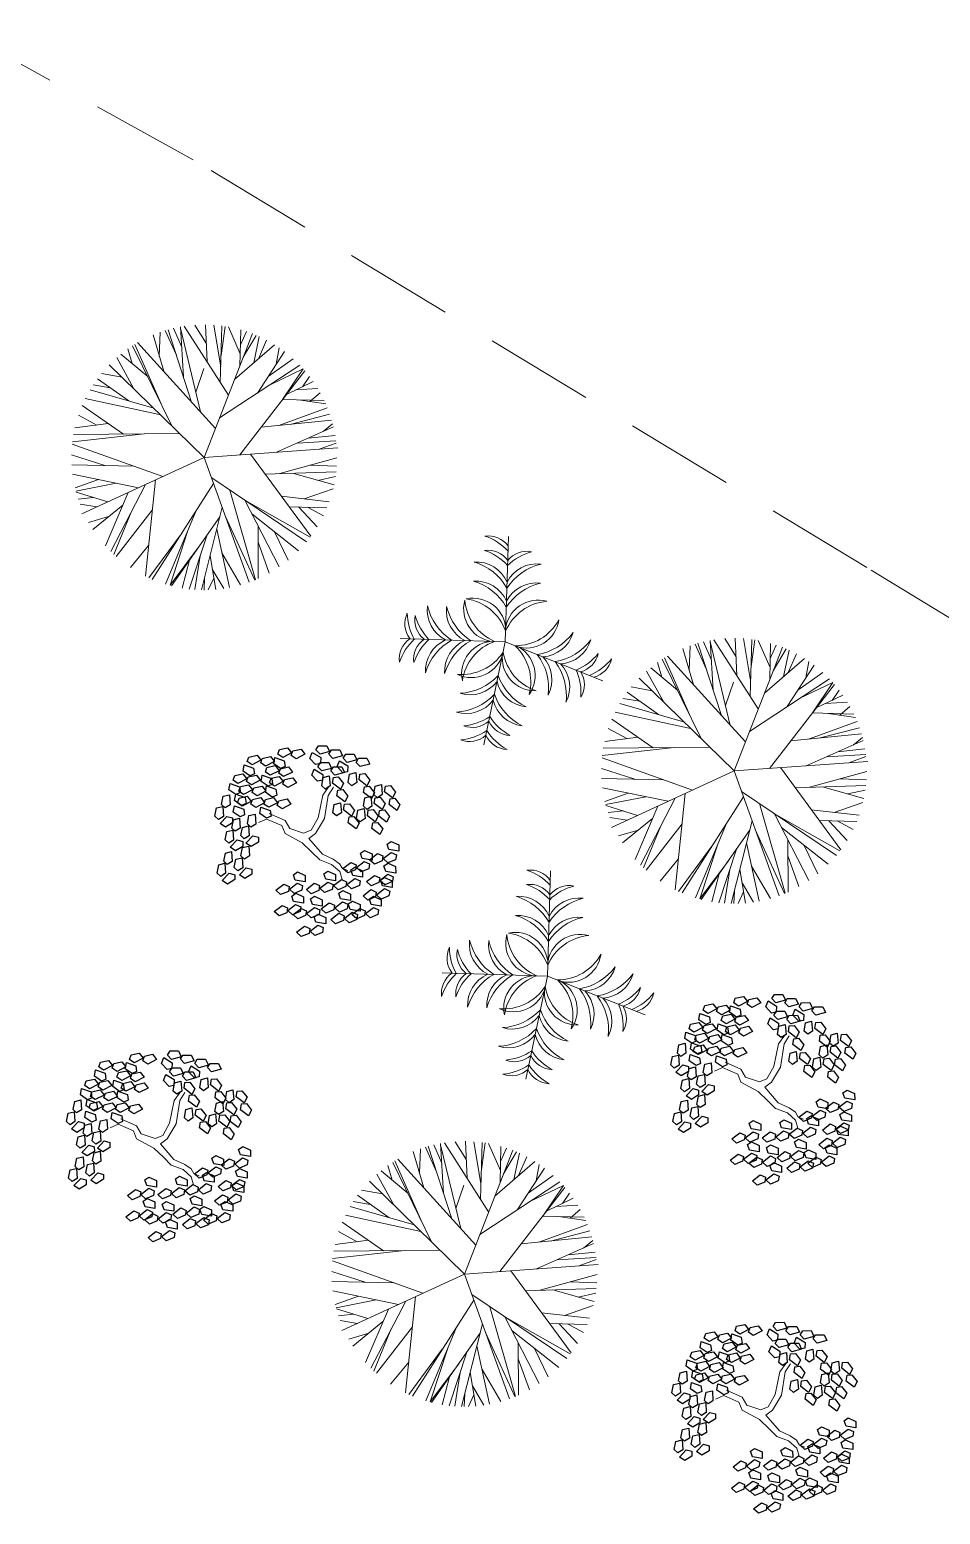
# Model space of a CAD drawing. Header units: millimetres. Extents: x 997 to 4249, y 599 to 1440.
# Drawn here: x 1176.71 to 1203.11, y 969.45 to 1012.5 of the extents above; entities that cross this region are included whole.
import ezdxf

# ---------------------------------------------------------------- set-up
doc = ezdxf.new("R2010")
doc.units = ezdxf.units.MM
doc.linetypes.add('Continuo', pattern=[0])
doc.linetypes.add('DASHED', pattern=[19.05, 12.7, -6.35])
doc.layers.add('cercas existentes', color=18, linetype='Continuous')
doc.layers.add('taludes', color=9, linetype='Continuous')

# ---------------------------------------------------------------- blocks, each defined once
blk = doc.blocks.new('L', base_point=(1.3683, 0.5913))
at = {"linetype": 'Continuo'}
for p, q in [((1.2809, 0.65), (1.3117, 0.675)), ((1.2937, 0.5998), (1.2809, 0.65)), ((1.3117, 0.675), (1.3419, 0.6213)), ((1.2753, 0.5668), (1.3061, 0.5917)), ((1.2881, 0.5166), (1.2753, 0.5668)), ((1.3225, 0.5909), (1.2937, 0.5998)), ((1.3061, 0.5917), (1.3362, 0.538)), ((1.3419, 0.6213), (1.3225, 0.5909)), ((1.3557, 0.5478), (1.3911, 0.5544)), ((1.3911, 0.5544), (1.4042, 0.5272)), ((1.3169, 0.5076), (1.2881, 0.5166)), ((1.3362, 0.538), (1.3169, 0.5076)), ((1.337, 0.4891), (1.3557, 0.5478)), ((1.3763, 0.4836), (1.337, 0.4891)), ((1.4042, 0.5272), (1.3763, 0.4836))]:
    blk.add_line(p, q, dxfattribs=at)
blk = doc.blocks.new('gtfoods1')
at = {"layer": 'taludes', "lineweight": 5, "extrusion": (-0.01642, -0.01246, 0.999788)}
for p, q in [((-743.86, 341.674, 12.087), (-744.167, 342.728, 12.095)), ((-743.986, 342.106, 12.09), (-743.957, 342.809, 12.099)), ((-743.49, 342.139, 12.099), (-743.814, 342.856, 12.102)), ((-743.049, 340.781, 12.089), (-743.731, 342.881, 12.104)), ((-743.34, 342.391, 12.104), (-743.573, 342.922, 12.107)), ((-743.286, 341.509, 12.094), (-743.375, 342.963, 12.111)), ((-742.792, 340.498, 12.09), (-743.373, 342.928, 12.11)), ((-741.982, 340.978, 12.109), (-743.264, 342.982, 12.113)), ((-742.625, 342.486, 12.117), (-742.954, 343.016, 12.118)), ((-742.684, 339.178, 12.075), (-741.283, 342.769, 12.143)), ((-742.601, 341.945, 12.111), (-742.648, 343.026, 12.124)), ((-742.207, 341.799, 12.116), (-742.406, 343.016, 12.127)), ((-742.22, 341.351, 12.11), (-742.17, 342.991, 12.131)), ((-742.196, 342.128, 12.12), (-742.079, 342.978, 12.132)), ((-741.641, 342.179, 12.13), (-741.98, 342.961, 12.134)), ((-741.648, 341.834, 12.125), (-741.627, 342.878, 12.138)), ((-741.636, 342.438, 12.133), (-741.459, 342.825, 12.141)), ((-744.773, 341.899, 12.075), (-744.902, 342.322, 12.078)), ((-743.624, 340.096, 12.071), (-744.763, 342.416, 12.081)), ((-743.934, 340.728, 12.074), (-744.7, 342.456, 12.083)), ((-742.356, 340.018, 12.091), (-744.616, 342.506, 12.085)), ((-741.803, 341.437, 12.118), (-740.643, 342.439, 12.149)), ((-741.551, 342.082, 12.13), (-741.175, 342.717, 12.144)), ((-741.249, 341.915, 12.133), (-741.088, 342.679, 12.145)), ((-741.11, 342.035, 12.136), (-740.877, 342.575, 12.147)), ((-740.598, 341.88, 12.143), (-740.511, 342.353, 12.15)), ((-744.723, 341.168, 12.066), (-745.218, 342.073, 12.069)), ((-744.324, 341.521, 12.077), (-745.099, 342.173, 12.073)), ((-741.14, 341.044, 12.124), (-740.361, 342.245, 12.151)), ((-740.831, 341.521, 12.135), (-740.11, 342.037, 12.153)), ((-744.871, 340.814, 12.059), (-745.782, 341.46, 12.053)), ((-745.062, 341.499, 12.065), (-745.662, 341.614, 12.056)), ((-742.684, 339.178, 12.075), (-745.437, 341.866, 12.063)), ((-742.929, 341.073, 12.095), (-742.699, 341.752, 12.107)), ((-742.238, 340.321, 12.097), (-739.915, 341.85, 12.154)), ((-741.655, 339.251, 12.093), (-739.769, 341.689, 12.154)), ((-740.772, 341.286, 12.133), (-739.815, 341.741, 12.154)), ((-739.815, 341.741, 12.154), (-740.41, 340.86, 12.133)), ((-739.837, 341.225, 12.147), (-739.635, 341.525, 12.154)), ((-744.145, 340.605, 12.069), (-745.995, 341.137, 12.045)), ((-745.413, 341.198, 12.055), (-745.904, 341.283, 12.048)), ((-740.298, 341.005, 12.137), (-739.525, 341.374, 12.154)), ((-740.028, 341.134, 12.143), (-739.394, 341.173, 12.154)), ((-739.618, 340.796, 12.146), (-739.322, 341.049, 12.154)), ((-745.028, 339.853, 12.045), (-746.225, 340.682, 12.036)), ((-743.945, 340.41, 12.07), (-746.133, 340.883, 12.04)), ((-740.525, 340.101, 12.122), (-739.115, 340.616, 12.152)), ((-740.41, 340.86, 12.133), (-739.207, 340.826, 12.153)), ((-739.955, 340.847, 12.141), (-739.162, 340.727, 12.152)), ((-745.466, 340.156, 12.041), (-746.434, 340.036, 12.024)), ((-745.797, 340.115, 12.036), (-746.33, 340.406, 12.03)), ((-741.037, 340.05, 12.113), (-738.991, 340.256, 12.149)), ((-740.19, 340.135, 12.128), (-739.047, 340.433, 12.15)), ((-739.233, 339.93, 12.141), (-738.96, 340.146, 12.148)), ((-744.421, 339.859, 12.055), (-746.505, 339.624, 12.018)), ((-743.392, 339.869, 12.072), (-746.474, 339.838, 12.021)), ((-740.591, 339.327, 12.111), (-738.939, 340.06, 12.147)), ((-739.672, 339.735, 12.131), (-738.89, 339.815, 12.145)), ((-743.887, 338.623, 12.048), (-746.511, 339.563, 12.017)), ((-742.684, 339.178, 12.075), (-738.809, 339.453, 12.142)), ((-739.994, 339.592, 12.124), (-738.866, 339.654, 12.144)), ((-739.354, 339.415, 12.133), (-738.859, 339.594, 12.143)), ((-745.563, 338.939, 12.025), (-746.53, 339.248, 12.013)), ((-744.716, 338.92, 12.038), (-746.524, 338.961, 12.009)), ((-742.684, 339.178, 12.075), (-746.237, 337.539, 11.996)), ((-742.684, 339.178, 12.075), (-741.378, 335.559, 12.051)), ((-741.341, 339.274, 12.098), (-739.59, 336.891, 12.097)), ((-740.492, 338.706, 12.105), (-738.836, 339.163, 12.138)), ((-739.619, 338.947, 12.122), (-738.845, 338.92, 12.135)), ((-744.593, 338.297, 12.033), (-746.499, 338.687, 12.006)), ((-745.751, 338.534, 12.017), (-746.426, 338.29, 12.002)), ((-745.239, 338.429, 12.024), (-746.404, 338.201, 12.002)), ((-744.101, 338.524, 12.044), (-744.391, 335.731, 12.004)), ((-742.412, 338.424, 12.07), (-744.192, 335.64, 12.006)), ((-742.468, 338.582, 12.071), (-739.716, 336.729, 12.093)), ((-740.914, 338.693, 12.098), (-738.86, 338.756, 12.133)), ((-740.121, 338.717, 12.111), (-738.92, 338.378, 12.127)), ((-739.388, 338.51, 12.121), (-738.877, 338.624, 12.131)), ((-745.481, 337.888, 12.013), (-746.397, 338.172, 12.001)), ((-745.9, 338.018, 12.008), (-746.335, 337.969, 12)), ((-744.889, 338.161, 12.026), (-745.551, 336.615, 11.996)), ((-744.386, 338.393, 12.037), (-745.393, 336.447, 11.996)), ((-741.946, 338.23, 12.075), (-741.197, 335.63, 12.055)), ((-740.444, 338.054, 12.098), (-739.057, 337.893, 12.119)), ((-739.784, 337.977, 12.108), (-738.947, 338.262, 12.125)), ((-745.786, 337.747, 12.006), (-746.285, 337.825, 11.999)), ((-745.045, 337.796, 12.019), (-745.914, 337.09, 11.996)), ((-744.803, 337.586, 12.02), (-745.307, 336.365, 11.997)), ((-744.192, 337.647, 12.031), (-745.235, 336.3, 11.997)), ((-742.914, 337.639, 12.052), (-743.803, 335.498, 12.011)), ((-742.161, 337.73, 12.066), (-742.765, 335.332, 12.026)), ((-741.51, 337.936, 12.079), (-739.612, 336.861, 12.097)), ((-741.51, 337.936, 12.079), (-740.515, 336, 12.071)), ((-740.216, 337.743, 12.098), (-739.126, 337.714, 12.115)), ((-739.939, 337.736, 12.102), (-739.405, 337.164, 12.104)), ((-739.694, 337.73, 12.106), (-739.229, 337.485, 12.111)), ((-745.459, 337.46, 12.008), (-746.036, 337.291, 11.996)), ((-742.231, 337.453, 12.061), (-743.633, 335.45, 12.013)), ((-742.073, 337.485, 12.064), (-741.217, 335.621, 12.055)), ((-741.307, 337.542, 12.077), (-739.95, 336.471, 12.086)), ((-741.121, 337.18, 12.076), (-741.118, 335.664, 12.057)), ((-743.326, 336.994, 12.037), (-744.295, 335.685, 12.005)), ((-743.167, 337.028, 12.04), (-743.675, 335.47, 12.013)), ((-742.613, 336.907, 12.048), (-743.121, 335.356, 12.02)), ((-742.321, 337.094, 12.055), (-741.952, 335.401, 12.04)), ((-741.12, 336.716, 12.07), (-740.8, 335.823, 12.064)), ((-740.647, 337.021, 12.082), (-740.253, 336.195, 12.078)), ((-744.299, 336.618, 12.017), (-744.824, 335.982, 12)), ((-742.847, 336.572, 12.04), (-743.675, 335.47, 12.013)), ((-742.805, 336.321, 12.037), (-742.959, 335.341, 12.023)), ((-742.516, 336.323, 12.042), (-742.351, 335.345, 12.033)), ((-742.173, 336.413, 12.049), (-741.628, 335.478, 12.046)), ((-743.111, 336.195, 12.031), (-743.324, 335.385, 12.017)), ((-742.45, 335.934, 12.038), (-742.118, 335.373, 12.037)), ((-742.675, 335.692, 12.032), (-742.687, 335.331, 12.027)), ((-742.406, 335.675, 12.036), (-742.568, 335.333, 12.029)), ((-728.624, 333.011, 12.09), (-728.595, 333.714, 12.099)), ((-728.128, 333.044, 12.099), (-728.452, 333.761, 12.102)), ((-727.687, 331.687, 12.089), (-728.369, 333.786, 12.104)), ((-727.978, 333.296, 12.104), (-728.211, 333.827, 12.107)), ((-727.924, 332.415, 12.094), (-728.013, 333.868, 12.111)), ((-727.43, 331.404, 12.09), (-728.011, 333.833, 12.11)), ((-726.62, 331.883, 12.109), (-727.903, 333.887, 12.113)), ((-727.263, 333.391, 12.117), (-727.592, 333.921, 12.118)), ((-727.239, 332.851, 12.111), (-727.286, 333.931, 12.124)), ((-726.845, 332.704, 12.116), (-727.044, 333.921, 12.127)), ((-726.858, 332.256, 12.11), (-726.808, 333.896, 12.131)), ((-726.834, 333.034, 12.12), (-726.717, 333.883, 12.132)), ((-726.279, 333.085, 12.13), (-726.618, 333.866, 12.134)), ((-726.286, 332.739, 12.125), (-726.265, 333.783, 12.138)), ((-726.274, 333.343, 12.133), (-726.097, 333.731, 12.141)), ((-728.262, 331.002, 12.071), (-729.401, 333.321, 12.081)), ((-728.572, 331.633, 12.074), (-729.338, 333.361, 12.083)), ((-726.994, 330.924, 12.091), (-729.254, 333.411, 12.085)), ((-728.498, 332.58, 12.087), (-728.806, 333.634, 12.095)), ((-727.322, 330.084, 12.075), (-725.921, 333.675, 12.143)), ((-726.441, 332.342, 12.118), (-725.281, 333.345, 12.149)), ((-726.189, 332.987, 12.13), (-725.813, 333.623, 12.144)), ((-725.887, 332.821, 12.133), (-725.726, 333.584, 12.145)), ((-725.749, 332.94, 12.136), (-725.515, 333.48, 12.147)), ((-725.236, 332.785, 12.143), (-725.149, 333.258, 12.15)), ((-729.361, 332.074, 12.066), (-729.856, 332.979, 12.069)), ((-728.962, 332.426, 12.077), (-729.738, 333.078, 12.073)), ((-729.412, 332.804, 12.075), (-729.54, 333.227, 12.078)), ((-725.778, 331.949, 12.124), (-725, 333.151, 12.151)), ((-725.469, 332.426, 12.135), (-724.748, 332.943, 12.153)), ((-729.7, 332.405, 12.065), (-730.3, 332.519, 12.056)), ((-727.322, 330.084, 12.075), (-730.075, 332.771, 12.063)), ((-727.568, 331.979, 12.095), (-727.337, 332.657, 12.107)), ((-726.876, 331.226, 12.097), (-724.553, 332.755, 12.154)), ((-726.293, 330.157, 12.093), (-724.407, 332.594, 12.154)), ((-725.41, 332.191, 12.133), (-724.453, 332.647, 12.154)), ((-724.453, 332.647, 12.154), (-725.048, 331.766, 12.133)), ((-724.475, 332.13, 12.147), (-724.273, 332.43, 12.154)), ((-728.783, 331.51, 12.069), (-730.633, 332.043, 12.045)), ((-730.051, 332.104, 12.055), (-730.543, 332.188, 12.048)), ((-729.51, 331.719, 12.059), (-730.42, 332.365, 12.053)), ((-724.936, 331.91, 12.137), (-724.163, 332.28, 12.154)), ((-724.667, 332.039, 12.143), (-724.032, 332.078, 12.154)), ((-729.666, 330.758, 12.045), (-730.863, 331.587, 12.036)), ((-728.583, 331.315, 12.07), (-730.771, 331.788, 12.04)), ((-725.048, 331.766, 12.133), (-723.845, 331.731, 12.153)), ((-724.593, 331.752, 12.141), (-723.8, 331.632, 12.152)), ((-724.256, 331.701, 12.146), (-723.96, 331.954, 12.154)), ((-730.435, 331.02, 12.036), (-730.968, 331.311, 12.03)), ((-725.675, 330.955, 12.113), (-723.629, 331.161, 12.149)), ((-725.163, 331.007, 12.122), (-723.754, 331.521, 12.152)), ((-724.828, 331.04, 12.128), (-723.685, 331.338, 12.15)), ((-729.059, 330.764, 12.055), (-731.143, 330.529, 12.018)), ((-728.03, 330.775, 12.072), (-731.112, 330.743, 12.021)), ((-730.104, 331.061, 12.041), (-731.072, 330.941, 12.024)), ((-725.23, 330.232, 12.111), (-723.577, 330.966, 12.147)), ((-724.311, 330.64, 12.131), (-723.528, 330.721, 12.145)), ((-723.871, 330.835, 12.141), (-723.599, 331.051, 12.148)), ((-728.525, 329.528, 12.048), (-731.15, 330.468, 12.017)), ((-727.322, 330.084, 12.075), (-723.447, 330.359, 12.142)), ((-724.632, 330.497, 12.124), (-723.504, 330.56, 12.144)), ((-723.992, 330.32, 12.133), (-723.497, 330.499, 12.143)), ((-730.201, 329.844, 12.025), (-731.168, 330.154, 12.013)), ((-729.354, 329.825, 12.038), (-731.163, 329.866, 12.009)), ((-727.322, 330.084, 12.075), (-730.875, 328.444, 11.996)), ((-727.322, 330.084, 12.075), (-726.016, 326.464, 12.051)), ((-725.979, 330.179, 12.098), (-724.228, 327.797, 12.097)), ((-725.131, 329.611, 12.105), (-723.475, 330.068, 12.138)), ((-724.257, 329.852, 12.122), (-723.483, 329.825, 12.135)), ((-729.231, 329.203, 12.033), (-731.137, 329.592, 12.006)), ((-730.39, 329.439, 12.017), (-731.065, 329.195, 12.002)), ((-728.739, 329.43, 12.044), (-729.029, 326.636, 12.004)), ((-727.106, 329.487, 12.071), (-724.355, 327.634, 12.093)), ((-725.552, 329.598, 12.098), (-723.498, 329.661, 12.133)), ((-724.759, 329.622, 12.111), (-723.559, 329.284, 12.127)), ((-724.026, 329.415, 12.121), (-723.515, 329.529, 12.131)), ((-729.877, 329.334, 12.024), (-731.042, 329.106, 12.002)), ((-730.119, 328.793, 12.013), (-731.035, 329.077, 12.001)), ((-729.527, 329.066, 12.026), (-730.19, 327.52, 11.996)), ((-729.024, 329.298, 12.037), (-730.031, 327.352, 11.996)), ((-727.05, 329.33, 12.07), (-728.83, 326.545, 12.006)), ((-726.584, 329.135, 12.075), (-725.835, 326.535, 12.055)), ((-725.082, 328.959, 12.098), (-723.695, 328.798, 12.119)), ((-724.422, 328.883, 12.108), (-723.585, 329.167, 12.125)), ((-730.538, 328.923, 12.008), (-730.974, 328.874, 12)), ((-730.424, 328.652, 12.006), (-730.923, 328.73, 11.999)), ((-729.683, 328.701, 12.019), (-730.552, 327.995, 11.996)), ((-728.83, 328.552, 12.031), (-729.873, 327.205, 11.997)), ((-727.552, 328.544, 12.052), (-728.441, 326.403, 12.011)), ((-726.799, 328.635, 12.066), (-727.403, 326.237, 12.026)), ((-726.148, 328.842, 12.079), (-724.25, 327.766, 12.097)), ((-726.148, 328.842, 12.079), (-725.154, 326.905, 12.071)), ((-724.854, 328.649, 12.098), (-723.764, 328.62, 12.115)), ((-724.577, 328.641, 12.102), (-724.043, 328.07, 12.104)), ((-724.332, 328.635, 12.106), (-723.867, 328.39, 12.111)), ((-730.097, 328.365, 12.008), (-730.674, 328.197, 11.996)), ((-729.441, 328.492, 12.02), (-729.945, 327.27, 11.997)), ((-726.869, 328.358, 12.061), (-728.271, 326.356, 12.013)), ((-726.711, 328.39, 12.064), (-725.855, 326.527, 12.055)), ((-725.946, 328.448, 12.077), (-724.588, 327.376, 12.086)), ((-727.964, 327.899, 12.037), (-728.933, 326.591, 12.005)), ((-727.806, 327.933, 12.04), (-728.313, 326.375, 12.013)), ((-727.252, 327.812, 12.048), (-727.76, 326.261, 12.02)), ((-726.959, 328, 12.055), (-726.591, 326.306, 12.04)), ((-725.759, 328.085, 12.076), (-725.756, 326.569, 12.057)), ((-725.285, 327.926, 12.082), (-724.892, 327.101, 12.078)), ((-728.937, 327.523, 12.017), (-729.462, 326.887, 12)), ((-727.486, 327.478, 12.04), (-728.313, 326.375, 12.013)), ((-727.154, 327.228, 12.042), (-726.989, 326.251, 12.033)), ((-726.811, 327.318, 12.049), (-726.267, 326.384, 12.046)), ((-725.758, 327.622, 12.07), (-725.439, 326.728, 12.064)), ((-727.749, 327.101, 12.031), (-727.962, 326.29, 12.017)), ((-727.444, 327.226, 12.037), (-727.597, 326.246, 12.023)), ((-727.088, 326.84, 12.038), (-726.757, 326.278, 12.037)), ((-727.313, 326.597, 12.032), (-727.326, 326.236, 12.027)), ((-727.045, 326.58, 12.036), (-727.206, 326.238, 12.029)), ((-736.443, 318.422, 12.09), (-736.413, 319.125, 12.099)), ((-735.946, 318.455, 12.099), (-736.271, 319.172, 12.102)), ((-735.506, 317.097, 12.089), (-736.187, 319.197, 12.104)), ((-735.796, 318.707, 12.104), (-736.03, 319.238, 12.107)), ((-735.742, 317.826, 12.094), (-735.831, 319.279, 12.111)), ((-735.248, 316.814, 12.09), (-735.829, 319.244, 12.11)), ((-734.438, 317.294, 12.109), (-735.721, 319.298, 12.113)), ((-735.081, 318.802, 12.117), (-735.411, 319.332, 12.118)), ((-735.14, 315.494, 12.075), (-733.739, 319.086, 12.143)), ((-735.057, 318.261, 12.111), (-735.105, 319.342, 12.124)), ((-734.663, 318.115, 12.116), (-734.862, 319.332, 12.127)), ((-734.677, 317.667, 12.11), (-734.626, 319.307, 12.131)), ((-734.653, 318.444, 12.12), (-734.536, 319.294, 12.132)), ((-734.097, 318.496, 12.13), (-734.437, 319.277, 12.134)), ((-734.104, 318.15, 12.125), (-734.083, 319.194, 12.138)), ((-734.092, 318.754, 12.133), (-733.916, 319.141, 12.141)), ((-737.23, 318.215, 12.075), (-737.359, 318.638, 12.078)), ((-736.081, 316.412, 12.071), (-737.22, 318.732, 12.081)), ((-736.391, 317.044, 12.074), (-737.156, 318.772, 12.083)), ((-734.812, 316.335, 12.091), (-737.072, 318.822, 12.085)), ((-736.317, 317.99, 12.087), (-736.624, 319.044, 12.095)), ((-734.259, 317.753, 12.118), (-733.099, 318.755, 12.149)), ((-734.008, 318.398, 12.13), (-733.632, 319.033, 12.144)), ((-733.706, 318.232, 12.133), (-733.544, 318.995, 12.145)), ((-733.567, 318.351, 12.136), (-733.333, 318.891, 12.147)), ((-733.055, 318.196, 12.143), (-732.968, 318.669, 12.15)), ((-737.179, 317.485, 12.066), (-737.675, 318.389, 12.069)), ((-736.78, 317.837, 12.077), (-737.556, 318.489, 12.073)), ((-733.596, 317.36, 12.124), (-732.818, 318.561, 12.151)), ((-733.287, 317.837, 12.135), (-732.566, 318.353, 12.153)), ((-737.328, 317.13, 12.059), (-738.238, 317.776, 12.053)), ((-737.518, 317.815, 12.065), (-738.119, 317.93, 12.056)), ((-735.14, 315.494, 12.075), (-737.894, 318.182, 12.063)), ((-735.386, 317.389, 12.095), (-735.155, 318.068, 12.107)), ((-734.694, 316.637, 12.097), (-732.372, 318.166, 12.154)), ((-734.112, 315.567, 12.093), (-732.225, 318.005, 12.154)), ((-733.228, 317.602, 12.133), (-732.271, 318.057, 12.154)), ((-732.271, 318.057, 12.154), (-732.866, 317.176, 12.133)), ((-732.294, 317.541, 12.147), (-732.092, 317.841, 12.154)), ((-736.601, 316.921, 12.069), (-738.451, 317.454, 12.045)), ((-737.87, 317.514, 12.055), (-738.361, 317.599, 12.048)), ((-732.755, 317.321, 12.137), (-731.982, 317.69, 12.154)), ((-732.485, 317.45, 12.143), (-731.851, 317.489, 12.154)), ((-732.074, 317.112, 12.146), (-731.779, 317.365, 12.154)), ((-737.485, 316.169, 12.045), (-738.682, 316.998, 12.036)), ((-736.402, 316.726, 12.07), (-738.589, 317.199, 12.04)), ((-732.981, 316.417, 12.122), (-731.572, 316.932, 12.152)), ((-732.866, 317.176, 12.133), (-731.664, 317.142, 12.153)), ((-732.411, 317.163, 12.141), (-731.619, 317.043, 12.152)), ((-737.923, 316.472, 12.041), (-738.891, 316.352, 12.024)), ((-738.254, 316.431, 12.036), (-738.786, 316.722, 12.03)), ((-733.494, 316.366, 12.113), (-731.447, 316.572, 12.149)), ((-732.646, 316.451, 12.128), (-731.503, 316.749, 12.15)), ((-736.878, 316.175, 12.055), (-738.961, 315.94, 12.018)), ((-735.848, 316.186, 12.072), (-738.93, 316.154, 12.021)), ((-733.048, 315.643, 12.111), (-731.396, 316.376, 12.147)), ((-732.129, 316.051, 12.131), (-731.346, 316.131, 12.145)), ((-731.689, 316.246, 12.141), (-731.417, 316.462, 12.148)), ((-736.343, 314.939, 12.048), (-738.968, 315.879, 12.017)), ((-735.14, 315.494, 12.075), (-731.265, 315.769, 12.142)), ((-732.451, 315.908, 12.124), (-731.323, 315.97, 12.144)), ((-731.811, 315.731, 12.133), (-731.316, 315.91, 12.143)), ((-738.02, 315.255, 12.025), (-738.987, 315.564, 12.013)), ((-737.172, 315.236, 12.038), (-738.981, 315.277, 12.009)), ((-735.14, 315.494, 12.075), (-738.694, 313.855, 11.996)), ((-735.14, 315.494, 12.075), (-733.835, 311.875, 12.051)), ((-733.797, 315.59, 12.098), (-732.046, 313.207, 12.097)), ((-732.949, 315.022, 12.105), (-731.293, 315.479, 12.138)), ((-732.075, 315.263, 12.122), (-731.302, 315.236, 12.135)), ((-737.05, 314.613, 12.033), (-738.956, 315.003, 12.006)), ((-738.208, 314.85, 12.017), (-738.883, 314.606, 12.002)), ((-737.695, 314.745, 12.024), (-738.861, 314.517, 12.002)), ((-736.557, 314.84, 12.044), (-736.848, 312.047, 12.004)), ((-734.925, 314.898, 12.071), (-732.173, 313.045, 12.093)), ((-733.37, 315.009, 12.098), (-731.316, 315.072, 12.133)), ((-732.577, 315.033, 12.111), (-731.377, 314.694, 12.127)), ((-731.844, 314.826, 12.121), (-731.333, 314.94, 12.131)), ((-737.937, 314.204, 12.013), (-738.853, 314.488, 12.001)), ((-738.356, 314.334, 12.008), (-738.792, 314.285, 12)), ((-737.345, 314.477, 12.026), (-738.008, 312.931, 11.996)), ((-736.843, 314.709, 12.037), (-737.849, 312.763, 11.996)), ((-734.868, 314.74, 12.07), (-736.649, 311.956, 12.006)), ((-734.402, 314.546, 12.075), (-733.654, 311.946, 12.055)), ((-732.901, 314.37, 12.098), (-731.514, 314.209, 12.119)), ((-732.24, 314.293, 12.108), (-731.404, 314.578, 12.125)), ((-738.242, 314.063, 12.006), (-738.741, 314.141, 11.999)), ((-737.502, 314.112, 12.019), (-738.371, 313.406, 11.996)), ((-737.26, 313.903, 12.02), (-737.763, 312.681, 11.997)), ((-736.649, 313.963, 12.031), (-737.692, 312.616, 11.997)), ((-735.37, 313.955, 12.052), (-736.259, 311.814, 12.011)), ((-734.618, 314.046, 12.066), (-735.222, 311.648, 12.026)), ((-733.966, 314.252, 12.079), (-732.069, 313.177, 12.097)), ((-733.966, 314.252, 12.079), (-732.972, 312.316, 12.071)), ((-732.672, 314.059, 12.098), (-731.582, 314.03, 12.115)), ((-732.396, 314.052, 12.102), (-731.862, 313.48, 12.104)), ((-732.151, 314.046, 12.106), (-731.685, 313.801, 12.111)), ((-737.915, 313.776, 12.008), (-738.492, 313.608, 11.996)), ((-734.688, 313.769, 12.061), (-736.09, 311.766, 12.013)), ((-734.529, 313.801, 12.064), (-733.674, 311.937, 12.055)), ((-733.764, 313.858, 12.077), (-732.406, 312.787, 12.086)), ((-733.578, 313.496, 12.076), (-733.575, 311.98, 12.057)), ((-735.783, 313.31, 12.037), (-736.752, 312.001, 12.005)), ((-735.624, 313.344, 12.04), (-736.131, 311.786, 12.013)), ((-735.07, 313.223, 12.048), (-735.578, 311.672, 12.02)), ((-734.778, 313.41, 12.055), (-734.409, 311.717, 12.04)), ((-733.577, 313.032, 12.07), (-733.257, 312.139, 12.064)), ((-733.103, 313.337, 12.082), (-732.71, 312.511, 12.078)), ((-736.755, 312.934, 12.017), (-737.28, 312.298, 12)), ((-735.304, 312.888, 12.04), (-736.131, 311.786, 12.013)), ((-735.262, 312.637, 12.037), (-735.416, 311.657, 12.023)), ((-734.972, 312.639, 12.042), (-734.807, 311.661, 12.033)), ((-734.629, 312.729, 12.049), (-734.085, 311.794, 12.046)), ((-735.568, 312.512, 12.031), (-735.781, 311.701, 12.017)), ((-734.907, 312.251, 12.038), (-734.575, 311.689, 12.037)), ((-735.131, 312.008, 12.032), (-735.144, 311.647, 12.027)), ((-734.863, 311.991, 12.036), (-735.024, 311.649, 12.029))]:
    blk.add_line(p, q, dxfattribs=at)
at = {"layer": 'taludes', "linetype": 'Continuous', "lineweight": 5}
for p, q in [((-733.863, 336.88, 12.071), (-733.955, 333.831, 12.071)), ((-737.005, 333.923, 12.071), (-733.955, 333.831, 12.071)), ((-734.576, 330.844, 12.071), (-733.955, 333.831, 12.071)), ((-731.122, 332.701, 12.071), (-733.955, 333.831, 12.071)), ((-732.642, 327.186, 12.071), (-732.734, 324.136, 12.071)), ((-735.783, 324.229, 12.071), (-732.734, 324.136, 12.071)), ((-733.354, 321.149, 12.071), (-732.734, 324.136, 12.071)), ((-729.9, 323.007, 12.071), (-732.734, 324.136, 12.071))]:
    blk.add_line(p, q, dxfattribs=at)
at = {"layer": 'taludes', "linetype": 'Continuo', "lineweight": 5, "extrusion": (-0.012368, -0.016489, 0.999788)}
for p, q in [((-739.248, 329.38, 12.097), (-739.067, 329.63, 12.103)), ((-739.089, 329.375, 12.099), (-738.937, 329.613, 12.104)), ((-739.384, 328.723, 12.084), (-739.248, 329.38, 12.097)), ((-739.197, 328.703, 12.086), (-739.089, 329.375, 12.099)), ((-740.875, 328.689, 12.065), (-741.11, 328.588, 12.061)), ((-740.433, 328.499, 12.068), (-740.875, 328.689, 12.065)), ((-740.341, 328.645, 12.071), (-740.798, 328.848, 12.069)), ((-740.204, 328.411, 12.069), (-740.341, 328.645, 12.071)), ((-739.584, 328.364, 12.076), (-739.384, 328.723, 12.084)), ((-739.456, 328.266, 12.076), (-739.197, 328.703, 12.086)), ((-740.339, 328.267, 12.065), (-740.433, 328.499, 12.068)), ((-739.841, 327.995, 12.067), (-740.339, 328.267, 12.065)), ((-739.803, 328.277, 12.072), (-740.204, 328.411, 12.069)), ((-739.803, 328.277, 12.072), (-739.584, 328.364, 12.076)), ((-739.649, 328.124, 12.071), (-739.456, 328.266, 12.076)), ((-739.649, 328.124, 12.071), (-739.258, 327.666, 12.068)), ((-739.841, 327.995, 12.067), (-739.56, 327.729, 12.066)), ((-739.56, 327.729, 12.066), (-739.336, 327.506, 12.065)), ((-739.258, 327.666, 12.068), (-738.945, 327.521, 12.07)), ((-739.336, 327.506, 12.065), (-738.993, 327.374, 12.067)), ((-738.993, 327.374, 12.067), (-738.754, 327.164, 12.066)), ((-738.945, 327.521, 12.07), (-738.761, 327.394, 12.07)), ((-738.761, 327.394, 12.07), (-738.678, 327.256, 12.069)), ((-738.678, 327.256, 12.069), (-738.521, 327.197, 12.07)), ((-738.754, 327.164, 12.066), (-738.688, 326.933, 12.063)), ((-726.167, 321.513, 12.084), (-726.03, 322.17, 12.097)), ((-726.03, 322.17, 12.097), (-725.849, 322.42, 12.103)), ((-725.979, 321.493, 12.086), (-725.871, 322.165, 12.099)), ((-725.871, 322.165, 12.099), (-725.719, 322.403, 12.104)), ((-727.123, 321.435, 12.071), (-727.58, 321.638, 12.069)), ((-727.657, 321.479, 12.065), (-727.892, 321.378, 12.061)), ((-727.215, 321.289, 12.068), (-727.657, 321.479, 12.065)), ((-727.121, 321.057, 12.065), (-727.215, 321.289, 12.068)), ((-726.986, 321.201, 12.069), (-727.123, 321.435, 12.071)), ((-726.586, 321.067, 12.072), (-726.986, 321.201, 12.069)), ((-726.366, 321.154, 12.076), (-726.167, 321.513, 12.084)), ((-726.239, 321.056, 12.076), (-725.979, 321.493, 12.086)), ((-743.553, 320.528, 12.097), (-743.371, 320.779, 12.103)), ((-726.623, 320.785, 12.067), (-727.121, 321.057, 12.065)), ((-726.623, 320.785, 12.067), (-726.342, 320.519, 12.066)), ((-726.586, 321.067, 12.072), (-726.366, 321.154, 12.076)), ((-726.431, 320.914, 12.071), (-726.239, 321.056, 12.076)), ((-726.431, 320.914, 12.071), (-726.041, 320.456, 12.068)), ((-743.689, 319.871, 12.084), (-743.553, 320.528, 12.097)), ((-743.502, 319.852, 12.086), (-743.394, 320.523, 12.099)), ((-743.394, 320.523, 12.099), (-743.242, 320.761, 12.104)), ((-726.342, 320.519, 12.066), (-726.118, 320.296, 12.065)), ((-726.041, 320.456, 12.068), (-725.727, 320.311, 12.07)), ((-744.646, 319.793, 12.071), (-745.103, 319.997, 12.069)), ((-726.118, 320.296, 12.065), (-725.775, 320.164, 12.067)), ((-725.775, 320.164, 12.067), (-725.536, 319.954, 12.066)), ((-725.727, 320.311, 12.07), (-725.543, 320.184, 12.07)), ((-725.543, 320.184, 12.07), (-725.461, 320.046, 12.069)), ((-725.536, 319.954, 12.066), (-725.471, 319.723, 12.063)), ((-725.461, 320.046, 12.069), (-725.304, 319.987, 12.07)), ((-745.18, 319.837, 12.065), (-745.414, 319.737, 12.061)), ((-744.737, 319.648, 12.068), (-745.18, 319.837, 12.065)), ((-744.644, 319.416, 12.065), (-744.737, 319.648, 12.068)), ((-744.509, 319.56, 12.069), (-744.646, 319.793, 12.071)), ((-744.108, 319.426, 12.072), (-744.509, 319.56, 12.069)), ((-744.108, 319.426, 12.072), (-743.888, 319.513, 12.076)), ((-743.888, 319.513, 12.076), (-743.689, 319.871, 12.084)), ((-743.761, 319.415, 12.076), (-743.502, 319.852, 12.086)), ((-744.146, 319.143, 12.067), (-744.644, 319.416, 12.065)), ((-744.146, 319.143, 12.067), (-743.865, 318.878, 12.066)), ((-743.954, 319.272, 12.071), (-743.761, 319.415, 12.076)), ((-743.954, 319.272, 12.071), (-743.563, 318.815, 12.068)), ((-743.865, 318.878, 12.066), (-743.64, 318.655, 12.065)), ((-743.64, 318.655, 12.065), (-743.298, 318.523, 12.067)), ((-743.563, 318.815, 12.068), (-743.25, 318.67, 12.07)), ((-743.25, 318.67, 12.07), (-743.065, 318.542, 12.07)), ((-743.298, 318.523, 12.067), (-743.058, 318.313, 12.066)), ((-743.065, 318.542, 12.07), (-742.983, 318.405, 12.069)), ((-743.058, 318.313, 12.066), (-742.993, 318.081, 12.063)), ((-742.983, 318.405, 12.069), (-742.826, 318.346, 12.07)), ((-726.131, 312.001, 12.084), (-725.994, 312.658, 12.097)), ((-725.994, 312.658, 12.097), (-725.813, 312.909, 12.103)), ((-725.943, 311.982, 12.086), (-725.835, 312.653, 12.099)), ((-725.835, 312.653, 12.099), (-725.683, 312.891, 12.104)), ((-727.621, 311.967, 12.065), (-727.856, 311.867, 12.061)), ((-727.179, 311.778, 12.068), (-727.621, 311.967, 12.065)), ((-727.087, 311.923, 12.071), (-727.544, 312.127, 12.069)), ((-727.085, 311.545, 12.065), (-727.179, 311.778, 12.068)), ((-726.95, 311.689, 12.069), (-727.087, 311.923, 12.071)), ((-726.33, 311.643, 12.076), (-726.131, 312.001, 12.084)), ((-726.203, 311.544, 12.076), (-725.943, 311.982, 12.086)), ((-726.587, 311.273, 12.067), (-727.085, 311.545, 12.065)), ((-726.549, 311.555, 12.072), (-726.95, 311.689, 12.069)), ((-726.549, 311.555, 12.072), (-726.33, 311.643, 12.076)), ((-726.395, 311.402, 12.071), (-726.203, 311.544, 12.076)), ((-726.395, 311.402, 12.071), (-726.004, 310.944, 12.068)), ((-726.587, 311.273, 12.067), (-726.306, 311.008, 12.066)), ((-726.306, 311.008, 12.066), (-726.082, 310.785, 12.065)), ((-726.004, 310.944, 12.068), (-725.691, 310.799, 12.07)), ((-726.082, 310.785, 12.065), (-725.739, 310.652, 12.067)), ((-725.739, 310.652, 12.067), (-725.5, 310.442, 12.066)), ((-725.691, 310.799, 12.07), (-725.507, 310.672, 12.07)), ((-725.507, 310.672, 12.07), (-725.424, 310.534, 12.069)), ((-725.5, 310.442, 12.066), (-725.435, 310.211, 12.063)), ((-725.424, 310.534, 12.069), (-725.267, 310.476, 12.07))]:
    blk.add_line(p, q, dxfattribs=at)
at = {"layer": 'taludes', "linetype": 'DASHED', "lineweight": 5, "ltscale": 0.25}
blk.add_lwpolyline([(-720.63, 334.258), (-723.475, 335.985), (-743, 347.805), (-756.907, 355.518), (-778.648, 366.507), (-792.082, 371.1), (-794.333, 379.332), (-796.747, 394.75), (-806.358, 408.575), (-813.601, 415.124), (-823.656, 423.068), (-836.173, 430.606), (-849.39, 433.157)], dxfattribs=at)
at = {"layer": 'taludes', "linetype": 'Continuous', "lineweight": 5}
for centre, radius, start, end in [((-734.452, 336.2, 12.071), 0.704, 34.5568, 97.8912), ((-735.047, 335.393, 12.071), 1.585, 42.3431, 71.6462), ((-734.464, 335.784, 12.071), 0.704, 34.5568, 97.8912), ((-735.06, 334.977, 12.071), 1.585, 42.3431, 71.6462), ((-732.784, 334.908, 12.071), 1.585, 104.8875, 134.1905), ((-733.33, 335.75, 12.071), 0.704, 78.6425, 141.9769), ((-734.797, 335.17, 12.071), 0.975, 23.5157, 93.6605), ((-735.329, 334.578, 12.071), 1.635, 29.638, 73.3034), ((-732.539, 334.493, 12.071), 1.635, 103.2303, 146.8956), ((-733.034, 335.117, 12.071), 0.975, 82.8731, 153.0179), ((-734.814, 334.616, 12.071), 0.975, 23.5157, 93.6605), ((-735.346, 334.023, 12.071), 1.635, 29.638, 73.3034), ((-732.556, 333.938, 12.071), 1.635, 103.2303, 146.8956), ((-733.051, 334.562, 12.071), 0.975, 82.8731, 153.0179), ((-734.212, 334.781, 12.071), 0.951, 164.6323, 264.8409), ((-733.696, 335.16, 12.071), 1.438, 185.079, 246.6004), ((-734.888, 334.144, 12.071), 0.951, 1.6928, 101.9014), ((-735.298, 333.652, 12.071), 1.438, 19.9333, 81.4546), ((-733.005, 334.087, 12.071), 0.951, 74.6323, 174.8409), ((-732.626, 333.571, 12.071), 1.438, 95.079, 156.6004), ((-736.162, 334.356, 12.071), 0.704, 154.0494, 217.3837), ((-735.211, 334.672, 12.071), 1.585, 180.2943, 209.5974), ((-735.874, 334.457, 12.071), 0.704, 168.6425, 231.9769), ((-735.033, 335.002, 12.071), 1.585, 194.8875, 224.1905), ((-735.242, 334.752, 12.071), 0.975, 172.8731, 243.0179), ((-734.618, 335.247, 12.071), 1.635, 193.2303, 236.8956), ((-734.687, 334.735, 12.071), 0.975, 172.8731, 243.0179), ((-734.063, 335.23, 12.071), 1.635, 193.2303, 236.8956), ((-733.664, 335.153, 12.071), 1.438, 269.9333, 331.4546), ((-733.342, 334.6, 12.071), 0.951, 251.6928, 351.9014), ((-736.325, 333.335, 12.071), 0.704, 124.5568, 187.8912), ((-735.518, 332.739, 12.071), 1.585, 132.3431, 161.6462), ((-735.909, 333.322, 12.071), 0.704, 124.5568, 187.8912), ((-735.102, 332.726, 12.071), 1.585, 132.3431, 161.6462), ((-735.295, 332.989, 12.071), 0.975, 113.5157, 183.6605), ((-734.702, 332.457, 12.071), 1.635, 119.638, 163.3034), ((-734.74, 332.972, 12.071), 0.975, 113.5157, 183.6605), ((-734.148, 332.44, 12.071), 1.635, 119.638, 163.3034), ((-734.269, 332.898, 12.071), 0.951, 91.6928, 191.9014), ((-733.777, 332.488, 12.071), 1.438, 109.9333, 171.4546), ((-734.654, 332.67, 12.071), 1.438, 345.079, 46.6004), ((-734.039, 332.85, 12.071), 0.951, 324.6323, 64.8409), ((-733.299, 335.072, 12.071), 1.635, 279.638, 323.3034), ((-732.924, 334.369, 12.071), 0.975, 273.5157, 343.6605), ((-732.784, 334.866, 12.071), 1.635, 279.638, 323.3034), ((-732.409, 334.164, 12.071), 0.975, 273.5157, 343.6605), ((-735.22, 334.317, 12.071), 1.438, 265.079, 326.6004), ((-734.936, 333.743, 12.071), 0.951, 244.6323, 344.8409), ((-733.091, 333.36, 12.071), 0.951, 171.6928, 271.9014), ((-732.602, 333.773, 12.071), 1.438, 189.9333, 251.4546), ((-734.333, 332.478, 12.071), 1.635, 353.2303, 36.8956), ((-733.577, 332.73, 12.071), 0.975, 332.8731, 43.0179), ((-732.5, 334.476, 12.071), 1.585, 292.3431, 321.6462), ((-731.946, 333.641, 12.071), 0.704, 284.5568, 347.8912), ((-732.114, 334.322, 12.071), 1.585, 292.3431, 321.6462), ((-731.559, 333.486, 12.071), 0.704, 284.5568, 347.8912), ((-735.353, 333.968, 12.071), 1.635, 273.2303, 316.8956), ((-732.619, 333.4, 12.071), 1.635, 199.638, 243.3034), ((-733.817, 332.273, 12.071), 1.635, 353.2303, 36.8956), ((-733.062, 332.525, 12.071), 0.975, 332.8731, 43.0179), ((-733.344, 332.361, 12.071), 1.585, 354.8875, 24.1905), ((-732.366, 332.586, 12.071), 0.704, 328.6425, 31.9769), ((-734.973, 333.267, 12.071), 0.975, 252.8731, 323.0179), ((-733.246, 332.909, 12.071), 0.975, 193.5157, 263.6605), ((-735.465, 333.424, 12.071), 1.635, 273.2303, 316.8956), ((-735.086, 332.724, 12.071), 0.975, 252.8731, 323.0179), ((-733.359, 332.365, 12.071), 0.975, 193.5157, 263.6605), ((-732.732, 332.857, 12.071), 1.635, 199.638, 243.3034), ((-735.296, 332.973, 12.071), 1.585, 274.8875, 304.1905), ((-733.067, 332.51, 12.071), 1.585, 212.3431, 241.6462), ((-735.381, 332.565, 12.071), 1.585, 274.8875, 304.1905), ((-734.99, 331.642, 12.071), 0.704, 248.6425, 311.9769), ((-734.905, 332.05, 12.071), 0.704, 248.6425, 311.9769), ((-733.878, 331.411, 12.071), 0.704, 204.5568, 267.8912), ((-733.151, 332.102, 12.071), 1.585, 212.3431, 241.6462), ((-733.794, 331.819, 12.071), 0.704, 204.5568, 267.8912), ((-733.23, 326.506, 12.071), 0.704, 34.5568, 97.8912), ((-733.826, 325.699, 12.071), 1.585, 42.3431, 71.6462), ((-733.576, 325.476, 12.071), 0.975, 23.5157, 93.6605), ((-734.108, 324.883, 12.071), 1.635, 29.638, 73.3034), ((-733.243, 326.09, 12.071), 0.704, 34.5568, 97.8912), ((-733.839, 325.283, 12.071), 1.585, 42.3431, 71.6462), ((-731.318, 324.799, 12.071), 1.635, 103.2303, 146.8956), ((-731.813, 325.423, 12.071), 0.975, 82.8731, 153.0179), ((-731.562, 325.214, 12.071), 1.585, 104.8875, 134.1905), ((-732.108, 326.055, 12.071), 0.704, 78.6425, 141.9769), ((-733.593, 324.921, 12.071), 0.975, 23.5157, 93.6605), ((-734.125, 324.329, 12.071), 1.635, 29.638, 73.3034), ((-731.334, 324.244, 12.071), 1.635, 103.2303, 146.8956), ((-731.829, 324.868, 12.071), 0.975, 82.8731, 153.0179), ((-734.02, 325.058, 12.071), 0.975, 172.8731, 243.0179), ((-733.397, 325.553, 12.071), 1.635, 193.2303, 236.8956), ((-733.466, 325.041, 12.071), 0.975, 172.8731, 243.0179), ((-732.842, 325.536, 12.071), 1.635, 193.2303, 236.8956), ((-732.991, 325.086, 12.071), 0.951, 164.6323, 264.8409), ((-732.475, 325.466, 12.071), 1.438, 185.079, 246.6004), ((-733.667, 324.45, 12.071), 0.951, 1.6928, 101.9014), ((-734.077, 323.958, 12.071), 1.438, 19.9333, 81.4546), ((-731.784, 324.393, 12.071), 0.951, 74.6323, 174.8409), ((-731.405, 323.877, 12.071), 1.438, 95.079, 156.6004), ((-734.941, 324.662, 12.071), 0.704, 154.0494, 217.3837), ((-733.989, 324.978, 12.071), 1.585, 180.2943, 209.5974), ((-734.653, 324.762, 12.071), 0.704, 168.6425, 231.9769), ((-733.812, 325.308, 12.071), 1.585, 194.8875, 224.1905), ((-732.442, 325.459, 12.071), 1.438, 269.9333, 331.4546), ((-732.12, 324.906, 12.071), 0.951, 251.6928, 351.9014), ((-735.103, 323.64, 12.071), 0.704, 124.5568, 187.8912), ((-734.297, 323.045, 12.071), 1.585, 132.3431, 161.6462), ((-732.078, 325.377, 12.071), 1.635, 279.638, 323.3034), ((-731.703, 324.675, 12.071), 0.975, 273.5157, 343.6605), ((-734.687, 323.628, 12.071), 0.704, 124.5568, 187.8912), ((-733.881, 323.032, 12.071), 1.585, 132.3431, 161.6462), ((-734.074, 323.294, 12.071), 0.975, 113.5157, 183.6605), ((-733.481, 322.762, 12.071), 1.635, 119.638, 163.3034), ((-733.519, 323.278, 12.071), 0.975, 113.5157, 183.6605), ((-732.926, 322.746, 12.071), 1.635, 119.638, 163.3034), ((-733.998, 324.622, 12.071), 1.438, 265.079, 326.6004), ((-733.714, 324.049, 12.071), 0.951, 244.6323, 344.8409), ((-733.048, 323.203, 12.071), 0.951, 91.6928, 191.9014), ((-732.556, 322.794, 12.071), 1.438, 109.9333, 171.4546), ((-731.87, 323.665, 12.071), 0.951, 171.6928, 271.9014), ((-731.381, 324.079, 12.071), 1.438, 189.9333, 251.4546), ((-733.432, 322.976, 12.071), 1.438, 345.079, 46.6004), ((-732.818, 323.156, 12.071), 0.951, 324.6323, 64.8409), ((-731.562, 325.172, 12.071), 1.635, 279.638, 323.3034), ((-731.187, 324.469, 12.071), 0.975, 273.5157, 343.6605), ((-731.279, 324.782, 12.071), 1.585, 292.3431, 321.6462), ((-730.725, 323.946, 12.071), 0.704, 284.5568, 347.8912), ((-733.112, 322.784, 12.071), 1.635, 353.2303, 36.8956), ((-732.356, 323.036, 12.071), 0.975, 332.8731, 43.0179), ((-732.596, 322.579, 12.071), 1.635, 353.2303, 36.8956), ((-731.841, 322.831, 12.071), 0.975, 332.8731, 43.0179), ((-730.892, 324.628, 12.071), 1.585, 292.3431, 321.6462), ((-730.338, 323.792, 12.071), 0.704, 284.5568, 347.8912), ((-734.131, 324.273, 12.071), 1.635, 273.2303, 316.8956), ((-733.752, 323.573, 12.071), 0.975, 252.8731, 323.0179), ((-732.025, 323.214, 12.071), 0.975, 193.5157, 263.6605), ((-731.398, 323.706, 12.071), 1.635, 199.638, 243.3034), ((-732.122, 322.667, 12.071), 1.585, 354.8875, 24.1905), ((-731.145, 322.892, 12.071), 0.704, 328.6425, 31.9769), ((-734.244, 323.73, 12.071), 1.635, 273.2303, 316.8956), ((-731.511, 323.162, 12.071), 1.635, 199.638, 243.3034), ((-733.865, 323.03, 12.071), 0.975, 252.8731, 323.0179), ((-732.138, 322.671, 12.071), 0.975, 193.5157, 263.6605), ((-734.075, 323.279, 12.071), 1.585, 274.8875, 304.1905), ((-733.684, 322.355, 12.071), 0.704, 248.6425, 311.9769), ((-732.572, 322.124, 12.071), 0.704, 204.5568, 267.8912), ((-731.846, 322.815, 12.071), 1.585, 212.3431, 241.6462), ((-734.16, 322.871, 12.071), 1.585, 274.8875, 304.1905), ((-733.768, 321.948, 12.071), 0.704, 248.6425, 311.9769), ((-732.657, 321.717, 12.071), 0.704, 204.5568, 267.8912), ((-731.93, 322.408, 12.071), 1.585, 212.3431, 241.6462)]:
    blk.add_arc(centre, radius, start, end, dxfattribs=at)
at = {"layer": 'taludes', "linetype": 'Continuo', "lineweight": 5, "extrusion": (-0.012368, -0.016489, 0.999788)}
for p, xscale, yscale, zscale, rotation in [((-790.311, -179.597, 15.806), 4.693247905292083, 4.693247905292083, 4.693247905292083, 305.0710582407918), ((-789.505, -178.933, 15.806), 4.693247904986873, 4.693247904986873, 4.693247904986873, 292.8731664010561), ((-788.73, -178.652, 15.806), 4.693247904986873, 4.693247904986873, 4.693247904986873, 292.8731664010561), ((-790.893, -180.302, 15.806), 4.693247905292083, 4.693247905292083, 4.693247905292083, 305.0710582407918), ((-790.292, -180.227, 15.806), 4.693247905292083, 4.693247905292083, 4.693247905292083, 305.0710582407918), ((-789.167, -179.288, 15.806), 4.693247904986873, 4.693247904986873, 4.693247904986873, 292.8731664010561), ((-790.895, -180.979, 15.806), 4.693247905292083, 4.693247905292083, 4.693247905292083, 305.0710582407918), ((-790.007, -180.406, 15.806), 4.693247905292083, 4.693247905292083, 4.693247905292083, 305.0710582407918), ((-788.86, -179.6, 15.806), 4.693247905158423, 4.693247905158423, 4.693247905158423, 240.0875733262941), ((-788.303, -179.061, 15.806), 4.693247905158423, 4.693247905158423, 4.693247905158423, 240.0875733262941), ((-787.501, -178.894, 15.806), 4.693247905158423, 4.693247905158423, 4.693247905158423, 240.0875733262941), ((-790.854, -181.742, 15.806), 4.693247905007419, 4.693247905007419, 4.693247905007419, 11.23182489907098), ((-790.574, -181.133, 15.806), 4.693247905292083, 4.693247905292083, 4.693247905292083, 305.0710582407918), ((-787.537, -179.347, 15.806), 4.693247905158423, 4.693247905158423, 4.693247905158423, 240.0875733262941), ((-790.404, -181.426, 15.806), 4.693247905292083, 4.693247905292083, 4.693247905292083, 305.0710582407918), ((-789.769, -180.997, 15.806), 4.693247905292083, 4.693247905292083, 4.693247905292083, 305.0710582407918), ((-788.134, -180.03, 15.806), 4.693247905158423, 4.693247905158423, 4.693247905158423, 240.0875733262941), ((-787.481, -179.753, 15.806), 4.693247905158423, 4.693247905158423, 4.693247905158423, 240.0875733262941), ((-790.206, -182.111, 15.806), 4.693247905007419, 4.693247905007419, 4.693247905007419, 11.23182489907098), ((-789.917, -181.743, 15.806), 4.693247905007419, 4.693247905007419, 4.693247905007419, 11.23182489907098), ((-789.813, -183.022, 15.806), 4.693247905007419, 4.693247905007419, 4.693247905007419, 11.23182489907098), ((-789.512, -182.596, 15.806), 4.693247905007419, 4.693247905007419, 4.693247905007419, 11.23182489907098), ((-787.183, -180.681, 15.806), 4.693247904105663, 4.693247904105663, 4.693247904105663, 135.1959007807611), ((-786.719, -180.009, 15.806), 4.693247904105663, 4.693247904105663, 4.693247904105663, 135.1959007807611), ((-787.109, -181.239, 15.806), 4.693247904105663, 4.693247904105663, 4.693247904105663, 135.1959007807611), ((-786.413, -180.569, 15.806), 4.693247904105663, 4.693247904105663, 4.693247904105663, 135.1959007807611), ((-788.361, -182.349, 15.806), 4.693247904105663, 4.693247904105663, 4.693247904105663, 135.1959007807611), ((-787.67, -181.798, 15.806), 4.693247904105663, 4.693247904105663, 4.693247904105663, 135.1959007807611), ((-786.244, -180.961, 15.806), 4.693247904105663, 4.693247904105663, 4.693247904105663, 135.1959007807611), ((-788.028, -182.873, 15.806), 4.693247904105663, 4.693247904105663, 4.693247904105663, 135.1959007807611), ((-787.54, -182.613, 15.806), 4.693247904105663, 4.693247904105663, 4.693247904105663, 135.1959007807611), ((-786.986, -181.993, 15.806), 4.693247904105663, 4.693247904105663, 4.693247904105663, 135.1959007807611), ((-786.175, -181.589, 15.806), 4.693247904105663, 4.693247904105663, 4.693247904105663, 135.1959007807611), ((-787.151, -182.966, 15.806), 4.693247904105663, 4.693247904105663, 4.693247904105663, 135.1959007807611), ((-786.579, -182.07, 15.806), 4.693247904105663, 4.693247904105663, 4.693247904105663, 135.1959007807611), ((-775.993, -178.139, 15.762), 4.693247905292083, 4.693247905292083, 4.693247905292083, 305.0710582407918), ((-775.411, -177.434, 15.762), 4.693247905292083, 4.693247905292083, 4.693247905292083, 305.0710582407918), ((-774.605, -176.769, 15.762), 4.693247904986873, 4.693247904986873, 4.693247904986873, 292.8731664010561), ((-773.831, -176.489, 15.762), 4.693247904986873, 4.693247904986873, 4.693247904986873, 292.8731664010561), ((-775.392, -178.063, 15.762), 4.693247905292083, 4.693247905292083, 4.693247905292083, 305.0710582407918), ((-774.267, -177.125, 15.762), 4.693247904986873, 4.693247904986873, 4.693247904986873, 292.8731664010561), ((-773.403, -176.897, 15.762), 4.693247905158423, 4.693247905158423, 4.693247905158423, 240.0875733262941), ((-775.995, -178.816, 15.762), 4.693247905292083, 4.693247905292083, 4.693247905292083, 305.0710582407918), ((-775.674, -178.97, 15.762), 4.693247905292083, 4.693247905292083, 4.693247905292083, 305.0710582407918), ((-775.108, -178.243, 15.762), 4.693247905292083, 4.693247905292083, 4.693247905292083, 305.0710582407918), ((-773.96, -177.437, 15.762), 4.693247905158423, 4.693247905158423, 4.693247905158423, 240.0875733262941), ((-772.601, -176.731, 15.762), 4.693247905158423, 4.693247905158423, 4.693247905158423, 240.0875733262941), ((-787.638, -188.594, 16.006), 4.693247904986873, 4.693247904986873, 4.693247904986873, 292.8731664010561), ((-775.954, -179.579, 15.762), 4.693247905007419, 4.693247905007419, 4.693247905007419, 11.23182489907098), ((-775.504, -179.263, 15.762), 4.693247905292083, 4.693247905292083, 4.693247905292083, 305.0710582407918), ((-774.869, -178.834, 15.762), 4.693247905292083, 4.693247905292083, 4.693247905292083, 305.0710582407918), ((-773.234, -177.867, 15.762), 4.693247905158423, 4.693247905158423, 4.693247905158423, 240.0875733262941), ((-772.637, -177.184, 15.762), 4.693247905158423, 4.693247905158423, 4.693247905158423, 240.0875733262941), ((-789.026, -189.964, 16.006), 4.693247905292083, 4.693247905292083, 4.693247905292083, 305.0710582407918), ((-788.443, -189.258, 16.006), 4.693247905292083, 4.693247905292083, 4.693247905292083, 305.0710582407918), ((-786.863, -188.314, 16.006), 4.693247904986873, 4.693247904986873, 4.693247904986873, 292.8731664010561), ((-775.017, -179.58, 15.762), 4.693247905007419, 4.693247905007419, 4.693247905007419, 11.23182489907098), ((-772.581, -177.59, 15.762), 4.693247905158423, 4.693247905158423, 4.693247905158423, 240.0875733262941), ((-788.425, -189.888, 16.006), 4.693247905292083, 4.693247905292083, 4.693247905292083, 305.0710582407918), ((-787.3, -188.95, 16.006), 4.693247904986873, 4.693247904986873, 4.693247904986873, 292.8731664010561), ((-786.993, -189.262, 16.006), 4.693247905158423, 4.693247905158423, 4.693247905158423, 240.0875733262941), ((-786.435, -188.722, 16.006), 4.693247905158423, 4.693247905158423, 4.693247905158423, 240.0875733262941), ((-775.306, -179.948, 15.762), 4.693247905007419, 4.693247905007419, 4.693247905007419, 11.23182489907098), ((-789.027, -190.641, 16.006), 4.693247905292083, 4.693247905292083, 4.693247905292083, 305.0710582407918), ((-788.707, -190.795, 16.006), 4.693247905292083, 4.693247905292083, 4.693247905292083, 305.0710582407918), ((-788.14, -190.067, 16.006), 4.693247905292083, 4.693247905292083, 4.693247905292083, 305.0710582407918), ((-785.634, -188.555, 16.006), 4.693247905158423, 4.693247905158423, 4.693247905158423, 240.0875733262941), ((-774.612, -180.433, 15.762), 4.693247905007419, 4.693247905007419, 4.693247905007419, 11.23182489907098), ((-771.819, -177.846, 15.762), 4.693247904105663, 4.693247904105663, 4.693247904105663, 135.1959007807611), ((-788.986, -191.403, 16.006), 4.693247905007419, 4.693247905007419, 4.693247905007419, 11.23182489907098), ((-788.536, -191.088, 16.006), 4.693247905292083, 4.693247905292083, 4.693247905292083, 305.0710582407918), ((-787.902, -190.658, 16.006), 4.693247905292083, 4.693247905292083, 4.693247905292083, 305.0710582407918), ((-786.267, -189.692, 16.006), 4.693247905158423, 4.693247905158423, 4.693247905158423, 240.0875733262941), ((-785.669, -189.009, 16.006), 4.693247905158423, 4.693247905158423, 4.693247905158423, 240.0875733262941), ((-774.913, -180.859, 15.762), 4.693247905007419, 4.693247905007419, 4.693247905007419, 11.23182489907098), ((-772.283, -178.518, 15.762), 4.693247904105663, 4.693247904105663, 4.693247904105663, 135.1959007807611), ((-788.338, -191.773, 16.006), 4.693247905007419, 4.693247905007419, 4.693247905007419, 11.23182489907098), ((-788.049, -191.405, 16.006), 4.693247905007419, 4.693247905007419, 4.693247905007419, 11.23182489907098), ((-785.614, -189.415, 16.006), 4.693247905158423, 4.693247905158423, 4.693247905158423, 240.0875733262941), ((-773.461, -180.186, 15.762), 4.693247904105663, 4.693247904105663, 4.693247904105663, 135.1959007807611), ((-772.77, -179.635, 15.762), 4.693247904105663, 4.693247904105663, 4.693247904105663, 135.1959007807611), ((-772.209, -179.076, 15.762), 4.693247904105663, 4.693247904105663, 4.693247904105663, 135.1959007807611), ((-771.513, -178.406, 15.762), 4.693247904105663, 4.693247904105663, 4.693247904105663, 135.1959007807611), ((-771.344, -178.798, 15.762), 4.693247904105663, 4.693247904105663, 4.693247904105663, 135.1959007807611), ((-787.644, -192.258, 16.006), 4.693247905007419, 4.693247905007419, 4.693247905007419, 11.23182489907098), ((-784.851, -189.671, 16.006), 4.693247904105663, 4.693247904105663, 4.693247904105663, 135.1959007807611), ((-773.128, -180.71, 15.762), 4.693247904105663, 4.693247904105663, 4.693247904105663, 135.1959007807611), ((-772.64, -180.45, 15.762), 4.693247904105663, 4.693247904105663, 4.693247904105663, 135.1959007807611), ((-772.086, -179.83, 15.762), 4.693247904105663, 4.693247904105663, 4.693247904105663, 135.1959007807611), ((-771.679, -179.907, 15.762), 4.693247904105663, 4.693247904105663, 4.693247904105663, 135.1959007807611), ((-771.275, -179.426, 15.762), 4.693247904105663, 4.693247904105663, 4.693247904105663, 135.1959007807611), ((-787.946, -192.684, 16.006), 4.693247905007419, 4.693247905007419, 4.693247905007419, 11.23182489907098), ((-785.315, -190.343, 16.006), 4.693247904105663, 4.693247904105663, 4.693247904105663, 135.1959007807611), ((-772.251, -180.803, 15.762), 4.693247904105663, 4.693247904105663, 4.693247904105663, 135.1959007807611), ((-786.494, -192.011, 16.006), 4.693247904105663, 4.693247904105663, 4.693247904105663, 135.1959007807611), ((-785.803, -191.46, 16.006), 4.693247904105663, 4.693247904105663, 4.693247904105663, 135.1959007807611), ((-785.242, -190.901, 16.006), 4.693247904105663, 4.693247904105663, 4.693247904105663, 135.1959007807611), ((-784.546, -190.231, 16.006), 4.693247904105663, 4.693247904105663, 4.693247904105663, 135.1959007807611), ((-785.118, -191.655, 16.006), 4.693247904105663, 4.693247904105663, 4.693247904105663, 135.1959007807611), ((-784.377, -190.623, 16.006), 4.693247904105663, 4.693247904105663, 4.693247904105663, 135.1959007807611), ((-786.161, -192.535, 16.006), 4.693247904105663, 4.693247904105663, 4.693247904105663, 135.1959007807611), ((-785.672, -192.275, 16.006), 4.693247904105663, 4.693247904105663, 4.693247904105663, 135.1959007807611), ((-784.711, -191.732, 16.006), 4.693247904105663, 4.693247904105663, 4.693247904105663, 135.1959007807611), ((-784.307, -191.25, 16.006), 4.693247904105663, 4.693247904105663, 4.693247904105663, 135.1959007807611), ((-785.283, -192.628, 16.006), 4.693247904105663, 4.693247904105663, 4.693247904105663, 135.1959007807611), ((-769.674, -185.019, 15.918), 4.693247905292083, 4.693247905292083, 4.693247905292083, 305.0710582407918), ((-768.869, -184.355, 15.918), 4.693247904986873, 4.693247904986873, 4.693247904986873, 292.8731664010561), ((-768.094, -184.075, 15.918), 4.693247904986873, 4.693247904986873, 4.693247904986873, 292.8731664010561), ((-770.257, -185.725, 15.918), 4.693247905292083, 4.693247905292083, 4.693247905292083, 305.0710582407918), ((-769.656, -185.649, 15.918), 4.693247905292083, 4.693247905292083, 4.693247905292083, 305.0710582407918), ((-768.531, -184.711, 15.918), 4.693247904986873, 4.693247904986873, 4.693247904986873, 292.8731664010561), ((-767.666, -184.483, 15.918), 4.693247905158423, 4.693247905158423, 4.693247905158423, 240.0875733262941), ((-770.258, -186.401, 15.918), 4.693247905292083, 4.693247905292083, 4.693247905292083, 305.0710582407918), ((-769.371, -185.828, 15.918), 4.693247905292083, 4.693247905292083, 4.693247905292083, 305.0710582407918), ((-768.224, -185.023, 15.918), 4.693247905158423, 4.693247905158423, 4.693247905158423, 240.0875733262941), ((-766.865, -184.316, 15.918), 4.693247905158423, 4.693247905158423, 4.693247905158423, 240.0875733262941), ((-770.217, -187.164, 15.918), 4.693247905007419, 4.693247905007419, 4.693247905007419, 11.23182489907098), ((-769.768, -186.848, 15.918), 4.693247905292083, 4.693247905292083, 4.693247905292083, 305.0710582407918), ((-769.938, -186.556, 15.918), 4.693247905292083, 4.693247905292083, 4.693247905292083, 305.0710582407918), ((-769.133, -186.419, 15.918), 4.693247905292083, 4.693247905292083, 4.693247905292083, 305.0710582407918), ((-766.9, -184.769, 15.918), 4.693247905158423, 4.693247905158423, 4.693247905158423, 240.0875733262941), ((-769.28, -187.166, 15.918), 4.693247905007419, 4.693247905007419, 4.693247905007419, 11.23182489907098), ((-767.498, -185.453, 15.918), 4.693247905158423, 4.693247905158423, 4.693247905158423, 240.0875733262941), ((-766.845, -185.175, 15.918), 4.693247905158423, 4.693247905158423, 4.693247905158423, 240.0875733262941), ((-769.569, -187.533, 15.918), 4.693247905007419, 4.693247905007419, 4.693247905007419, 11.23182489907098), ((-766.082, -185.431, 15.918), 4.693247904105663, 4.693247904105663, 4.693247904105663, 135.1959007807611), ((-769.177, -188.445, 15.918), 4.693247905007419, 4.693247905007419, 4.693247905007419, 11.23182489907098), ((-768.875, -188.019, 15.918), 4.693247905007419, 4.693247905007419, 4.693247905007419, 11.23182489907098), ((-766.547, -186.103, 15.918), 4.693247904105663, 4.693247904105663, 4.693247904105663, 135.1959007807611), ((-767.725, -187.771, 15.918), 4.693247904105663, 4.693247904105663, 4.693247904105663, 135.1959007807611), ((-767.034, -187.22, 15.918), 4.693247904105663, 4.693247904105663, 4.693247904105663, 135.1959007807611), ((-766.473, -186.661, 15.918), 4.693247904105663, 4.693247904105663, 4.693247904105663, 135.1959007807611), ((-765.777, -185.992, 15.918), 4.693247904105663, 4.693247904105663, 4.693247904105663, 135.1959007807611), ((-765.608, -186.384, 15.918), 4.693247904105663, 4.693247904105663, 4.693247904105663, 135.1959007807611), ((-767.392, -188.296, 15.918), 4.693247904105663, 4.693247904105663, 4.693247904105663, 135.1959007807611), ((-766.903, -188.035, 15.918), 4.693247904105663, 4.693247904105663, 4.693247904105663, 135.1959007807611), ((-766.349, -187.416, 15.918), 4.693247904105663, 4.693247904105663, 4.693247904105663, 135.1959007807611), ((-765.942, -187.493, 15.918), 4.693247904105663, 4.693247904105663, 4.693247904105663, 135.1959007807611), ((-765.538, -187.011, 15.918), 4.693247904105663, 4.693247904105663, 4.693247904105663, 135.1959007807611), ((-766.514, -188.389, 15.918), 4.693247904105663, 4.693247904105663, 4.693247904105663, 135.1959007807611)]:
    blk.add_blockref('L', p, dxfattribs=dict(at, xscale=xscale, yscale=yscale, zscale=zscale, rotation=rotation))

msp = doc.modelspace()

# ---------------------------------------------------------------- block references
at = {"layer": 'cercas existentes', "color": 1}
msp.add_blockref('gtfoods1', (1924.454, 660.921), dxfattribs=at)

doc.saveas('drawing.dxf')
